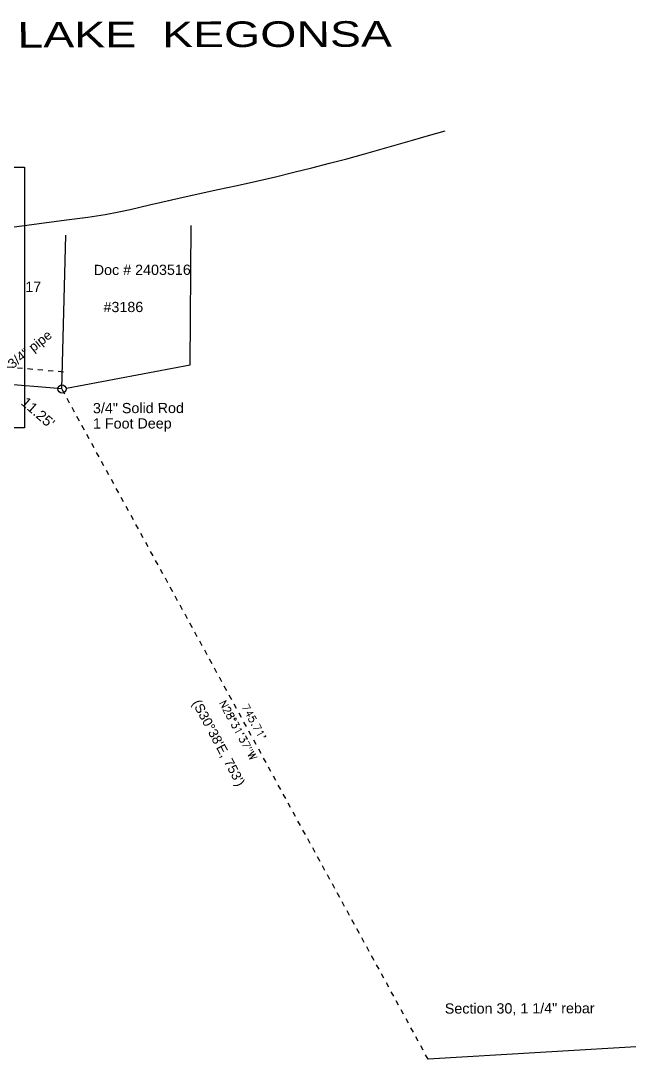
# Model space of a CAD drawing. Header units: feet. Extents: x 855601 to 859012, y 436230 to 437244.
# Drawn here: x 856746 to 857341, y 436230 to 437244 of the extents above; entities that cross this region are included whole.
import ezdxf

# ---------------------------------------------------------------- set-up
doc = ezdxf.new("R2010")
doc.units = ezdxf.units.FT
doc.header["$LTSCALE"] = 40
doc.header["$MEASUREMENT"] = 0
doc.linetypes.add('ecw_2', pattern=[0.25, 0.125, -0.125])
doc.layers.add('CC survey', color=7, linetype='Continuous')
doc.layers.add('template', color=7, linetype='Continuous')
doc.styles.add('Style1', font='arial.ttf', dxfattribs={"height": 3})
doc.styles.add('Style2', font='simplex.SHX')

# ---------------------------------------------------------------- blocks, each defined once
blk = doc.blocks.new('A$C1FF03A70')
at = {"layer": 'CC survey', "color": 7}
for p, q in [((1311.1, 677.8), (1312.2, 813.9)), ((1185.9, 654.3), (1189.8, 804.3)), ((1185.9, 654.3), (417.7, 721.4)), ((1190.2, 655.2), (1311.1, 677.9)), ((3406.1, 111.8), (1543.5, 0))]:
    blk.add_line(p, q, dxfattribs=at)
at = {"layer": 'CC survey', "color": 7, "linetype": 'ecw_2'}
for p, q in [((1187.3, 670.8), (419.2, 737.9)), ((1543.5, 0), (1185.9, 654.3))]:
    blk.add_line(p, q, dxfattribs=at)
at = {"layer": 'CC survey', "color": 7}
for points in [[(1132.1, 811.5), (1163.6, 815.8), (1190.2, 819.3), (1211.3, 822.1), (1228, 824.7), (1241.4, 827.1), (1252.4, 829.5), (1262.1, 831.8), (1271.4, 834.1), (1281.4, 836.4), (1293.1, 838.8)], [(1281.4, 836.4), (1300.2, 840.6), (1319.1, 844.8), (1338, 848.9), (1357, 853.1), (1375.8, 857.3), (1394.3, 861.5), (1412.5, 865.8), (1430.1, 870.2), (1447.3, 874.6), (1464, 879), (1480.3, 883.5), (1496.3, 888.1), (1512.2, 892.6), (1528.1, 897.2), (1544, 901.7), (1560.1, 906.3)]]:
    blk.add_lwpolyline(points, dxfattribs=at)
blk.add_circle((1185.9, 654.3), 4, dxfattribs=at)
at = {"layer": 'CC survey', "color": 7, "style": 'Style1', "width": 1.3}
blk.add_text('LAKE  KEGONSA', height=25, rotation=0.1334, dxfattribs=at).set_placement((1142.4, 987.6))
at = {"layer": 'CC survey', "color": 7}
for s, height, rotation, style, p in [('Doc # 2403516', 10, 0.1334, 'Style1', (1217, 765.5)), ('17', 10, 0.1334, 'Style1', (1150.1, 749)), ('#3186', 10, 0.1334, 'Style1', (1226.5, 729.3)), ('3/4" pipe', 9.27, 38.7932, 'Style1', (1137.6, 673.6)), ("11.25'", 10, 318.8896, 'Style1', (1145.1, 639.9)), ('3/4" Solid Rod', 10, 0.1334, 'Style1', (1216.2, 630.6)), ('1 Foot Deep', 10, 0.1334, 'Style1', (1216.2, 615.6)), ("(S30%%D38'E, 753')", 9.269, 298.2755, 'Style1', (1312.8, 347.9)), ('N28%%D31\'37"W', 7.4, 298.6602, 'Style2', (1339.2, 347.9)), ("745.71'", 7.4, 298.6602, 'Style2', (1361.1, 344.1)), ('Section 30, 1 1/4" rebar', 10, 0.1334, 'Style1', (1559.8, 44.5))]:
    blk.add_text(s, height=height, rotation=rotation, dxfattribs=dict(at, style=style)).set_placement(p)

msp = doc.modelspace()

# ---------------------------------------------------------------- linework, layer by layer
at = {"layer": 'template', "color": 7}
msp.add_lwpolyline([(856750, 436846.6), (856331.1, 436846.6), (856331.1, 437101), (856750, 437101), (856750, 436846.6)], close=True, dxfattribs=at)

# ---------------------------------------------------------------- block references
at = {"layer": 'CC survey'}
msp.add_blockref('A$C1FF03A70', (855600.7, 436230.1), dxfattribs=at)

doc.saveas('drawing.dxf')
